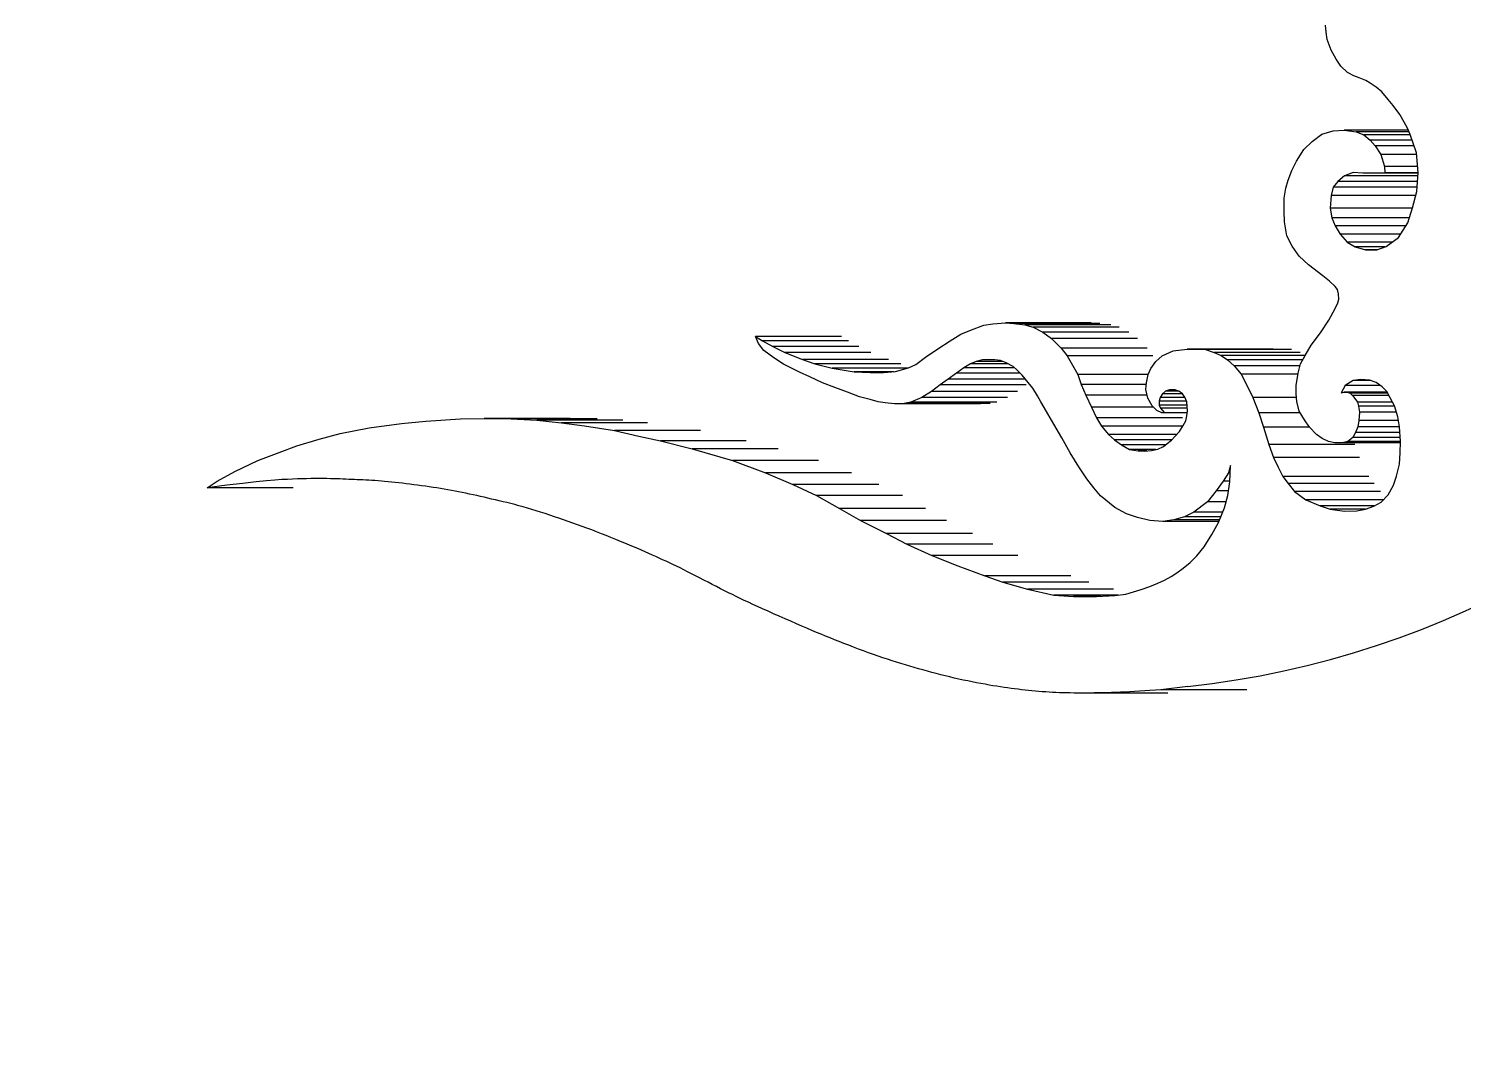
# Model space of a CAD drawing. Header units: inches. Extents: x 17 to 469, y 7 to 301.
# Drawn here: x 347.693 to 348.214, y 105.161 to 105.528 of the extents above; entities that cross this region are included whole.
import ezdxf

# ---------------------------------------------------------------- set-up
doc = ezdxf.new("R2010")
doc.units = ezdxf.units.IN
doc.header["$LTSCALE"] = 14
doc.header["$MEASUREMENT"] = 0
doc.layers.add('Dimension (ANSI)', color=7, linetype='Continuous', lineweight=25)
doc.layers.add('Visible (ANSI)', color=7, linetype='Continuous', lineweight=50)
doc.styles.add('MEMCOR Medium', font='arial.ttf')
doc.dimstyles.new('Default (ANSI)', dxfattribs={"dimscale": 14, "dimtxt": 0.15, "dimasz": 0.098425, "dimexe": 0.125, "dimexo": 0.0625, "dimgap": 0.031496, "dimtad": 0, "dimtih": 1, "dimtoh": 1, "dimdec": 4, "dimrnd": 1e-08, "dimzin": 3, "dimdsep": 46, "dimlunit": 5, "dimtxsty": 'MEMCOR Medium', "dimcen": 0.09, "dimdle": 0.393701, "dimclrd": 256, "dimclre": 256, "dimclrt": 256, "dimadec": 0, "dimazin": 1, "dimtfac": 0.8, "dimtofl": 0, "dimtmove": 0, "dimatfit": 3, "dimfxl": 1, "dimfrac": 1, "dimtolj": 1, "dimtzin": 4, "dimlwd": -1, "dimlwe": -1, "dimarcsym": 0})

# ---------------------------------------------------------------- blocks, each defined once
blk = doc.blocks.new('*D28')
at = {"layer": 'Defpoints', "color": 0, "transparency": 16777216}
for p in [(297.35705, 132.02421), (359.39726, 132.02421), (339.73769, 39.50921)]:
    blk.add_point(p, dxfattribs=at)
at = {"layer": 'Dimension (ANSI)', "transparency": 16777216}
for p, q in [((358.52226, 132.02421), (295.60705, 132.02421)), ((297.35705, 130.64626), (297.35705, 97.37095)), ((297.35705, 40.88716), (297.35705, 83.0532)), ((338.86269, 39.50921), (295.60705, 39.50921))]:
    blk.add_line(p, q, dxfattribs=at)
for points in [[(297.1274, 130.64626), (297.58671, 130.64626), (297.35705, 132.02421)], [(297.1274, 40.88716), (297.58671, 40.88716), (297.35705, 39.50921)]]:
    blk.add_solid(points, dxfattribs=at)
at = {"layer": 'Dimension (ANSI)', "transparency": 16777216, "char_height": 2.1000001, "attachment_point": 5, "style": 'MEMCOR Medium'}
for s, insert in [('\\A1; \\fArial|b0|i0;92{\\H0.8x;\\S1#2;} in', (297.35705, 92.35781)), ('\\A1;[2349.9 mm]{\\P\\fArial|b0|i0;SHIPPING HEIGHT\\P\\fArial|b0|i0;REF.}', (297.35705, 85.19893))]:
    blk.add_mtext(s, dxfattribs=dict(at, insert=insert))

msp = doc.modelspace()

# ---------------------------------------------------------------- linework, layer by layer
at = {"layer": 'Visible (ANSI)', "linetype": 'Continuous', "lineweight": 18}
for p, q in [((348.164865, 105.526479), (348.164604, 105.528912)), ((348.165314, 105.523804), (348.164865, 105.526479)), ((348.166711, 105.519904), (348.165314, 105.523804)), ((348.168535, 105.516584), (348.166711, 105.519904)), ((348.170202, 105.514034), (348.168535, 105.516584)), ((348.172684, 105.511754), (348.170202, 105.514034)), ((348.17493, 105.510501), (348.172684, 105.511754)), ((348.176885, 105.509815), (348.17493, 105.510501)), ((348.179276, 105.508908), (348.176885, 105.509815)), ((348.180925, 105.507903), (348.179276, 105.508908)), ((348.1831, 105.506391), (348.180925, 105.507903)), ((348.185129, 105.504705), (348.1831, 105.506391)), ((348.187467, 105.501994), (348.185129, 105.504705)), ((348.189278, 105.499789), (348.187467, 105.501994)), ((348.191697, 105.496478), (348.189278, 105.499789)), ((348.193291, 105.493756), (348.191697, 105.496478)), ((348.194507, 105.491542), (348.193291, 105.493756)), ((348.159845, 105.486673), (348.163281, 105.489329)), ((348.163281, 105.489329), (348.167457, 105.490602)), ((348.167457, 105.490602), (348.171485, 105.490849)), ((348.194783, 105.490849), (348.171485, 105.490849)), ((348.171485, 105.490849), (348.175844, 105.490265)), ((348.195017, 105.490265), (348.175844, 105.490265)), ((348.175844, 105.490265), (348.178598, 105.489099)), ((348.195474, 105.489099), (348.178598, 105.489099)), ((348.178598, 105.489099), (348.180876, 105.487181)), ((348.195426, 105.489238), (348.194507, 105.491542)), ((348.197678, 105.482587), (348.195426, 105.489238)), ((348.154123, 105.479612), (348.156816, 105.483744)), ((348.156816, 105.483744), (348.159845, 105.486673)), ((348.196123, 105.487181), (348.180876, 105.487181)), ((348.180876, 105.487181), (348.182674, 105.48507)), ((348.196838, 105.48507), (348.182674, 105.48507)), ((348.182674, 105.48507), (348.184725, 105.48194)), ((348.152389, 105.476145), (348.154123, 105.479612)), ((348.197739, 105.48194), (348.184725, 105.48194)), ((348.184725, 105.48194), (348.186109, 105.47766)), ((348.198355, 105.475455), (348.197678, 105.482587)), ((348.150206, 105.469696), (348.151139, 105.472686)), ((348.151139, 105.472686), (348.152389, 105.476145)), ((348.171575, 105.474187), (348.169098, 105.472226)), ((348.174656, 105.47547), (348.171575, 105.474187)), ((348.19826, 105.474187), (348.171575, 105.474187)), ((348.178231, 105.47525), (348.174656, 105.47547)), ((348.178709, 105.47516), (348.178231, 105.47525)), ((348.186222, 105.475275), (348.178709, 105.47516)), ((348.198333, 105.47516), (348.178709, 105.47516)), ((348.198146, 105.47766), (348.186109, 105.47766)), ((348.186109, 105.47766), (348.186222, 105.475275)), ((348.198342, 105.475275), (348.186222, 105.475275)), ((348.197839, 105.468579), (348.198355, 105.475455)), ((348.149645, 105.466142), (348.150206, 105.469696)), ((348.167455, 105.47014), (348.166656, 105.467106)), ((348.169098, 105.472226), (348.167455, 105.47014)), ((348.197956, 105.47014), (348.167455, 105.47014)), ((348.198112, 105.472226), (348.169098, 105.472226)), ((348.19624, 105.462649), (348.197839, 105.468579)), ((348.149573, 105.461307), (348.149645, 105.466142)), ((348.166656, 105.467106), (348.166352, 105.462432)), ((348.196177, 105.462432), (348.166352, 105.462432)), ((348.166352, 105.462432), (348.166987, 105.459008)), ((348.197441, 105.467106), (348.166656, 105.467106)), ((348.194636, 105.45713), (348.19624, 105.462649)), ((348.149744, 105.457501), (348.149573, 105.461307)), ((348.150628, 105.452424), (348.149744, 105.457501)), ((348.195182, 105.459008), (348.166987, 105.459008)), ((348.166987, 105.459008), (348.168212, 105.456005)), ((348.191239, 105.451824), (348.194636, 105.45713)), ((348.152512, 105.448717), (348.150628, 105.452424)), ((348.193915, 105.456005), (348.168212, 105.456005)), ((348.168212, 105.456005), (348.170032, 105.453011)), ((348.191999, 105.453011), (348.170032, 105.453011)), ((348.170032, 105.453011), (348.172565, 105.450165)), ((348.186752, 105.448596), (348.191239, 105.451824)), ((348.155094, 105.445021), (348.152512, 105.448717)), ((348.188933, 105.450165), (348.172565, 105.450165)), ((348.172565, 105.450165), (348.175443, 105.448423)), ((348.18629, 105.448423), (348.175443, 105.448423)), ((348.175443, 105.448423), (348.179146, 105.447381)), ((348.18351, 105.447381), (348.179146, 105.447381)), ((348.179146, 105.447381), (348.183314, 105.447308)), ((348.183314, 105.447308), (348.186752, 105.448596)), ((348.158495, 105.441923), (348.155094, 105.445021)), ((348.163686, 105.437946), (348.158495, 105.441923)), ((348.166122, 105.435932), (348.163686, 105.437946)), ((348.168176, 105.433986), (348.166122, 105.435932)), ((348.169013, 105.432973), (348.168176, 105.433986)), ((348.169412, 105.431368), (348.169013, 105.432973)), ((348.169498, 105.429465), (348.169412, 105.431368)), ((348.165899, 105.421771), (348.168141, 105.426001)), ((348.168141, 105.426001), (348.169132, 105.428141)), ((348.169132, 105.428141), (348.169498, 105.429465)), ((348.040458, 105.419924), (348.043718, 105.420512)), ((348.043718, 105.420512), (348.048303, 105.420762)), ((348.079553, 105.420762), (348.048303, 105.420762)), ((348.048303, 105.420762), (348.051415, 105.42063)), ((348.082665, 105.42063), (348.051415, 105.42063)), ((348.051415, 105.42063), (348.055387, 105.420063)), ((348.162803, 105.417153), (348.165899, 105.421771)), ((347.95854, 105.413294), (347.957516, 105.415885)), ((347.988766, 105.415885), (347.957516, 105.415885)), ((347.957516, 105.415885), (347.960022, 105.414309)), ((348.028214, 105.414267), (348.032073, 105.416748)), ((348.032073, 105.416748), (348.036021, 105.418333)), ((348.036021, 105.418333), (348.040458, 105.419924)), ((348.086637, 105.420063), (348.055387, 105.420063)), ((348.055387, 105.420063), (348.05843, 105.419212)), ((348.08968, 105.419212), (348.05843, 105.419212)), ((348.05843, 105.419212), (348.06195, 105.417382)), ((348.0932, 105.417382), (348.06195, 105.417382)), ((348.06195, 105.417382), (348.065087, 105.415098)), ((348.159401, 105.412648), (348.162803, 105.417153)), ((347.960533, 105.410765), (347.95854, 105.413294)), ((347.991272, 105.414309), (347.960022, 105.414309)), ((347.960022, 105.414309), (347.963779, 105.412213)), ((347.964147, 105.408161), (347.960533, 105.410765)), ((347.995029, 105.412213), (347.963779, 105.412213)), ((347.963779, 105.412213), (347.968159, 105.410037)), ((347.999409, 105.410037), (347.968159, 105.410037)), ((347.968159, 105.410037), (347.974582, 105.407527)), ((348.019339, 105.4083), (348.023736, 105.411417)), ((348.023736, 105.411417), (348.028214, 105.414267)), ((348.096337, 105.415098), (348.065087, 105.415098)), ((348.065087, 105.415098), (348.068548, 105.411652)), ((348.099798, 105.411652), (348.068548, 105.411652)), ((348.068548, 105.411652), (348.07071, 105.408779)), ((348.105343, 105.408881), (348.109247, 105.41069)), ((348.109247, 105.41069), (348.114414, 105.411284)), ((348.145664, 105.411284), (348.114414, 105.411284)), ((348.114414, 105.411284), (348.121018, 105.411076)), ((348.152268, 105.411076), (348.121018, 105.411076)), ((348.121018, 105.411076), (348.12424, 105.410096)), ((348.15549, 105.410096), (348.12424, 105.410096)), ((348.12424, 105.410096), (348.12675, 105.409003)), ((348.157309, 105.408983), (348.159401, 105.412648)), ((347.967717, 105.405754), (347.964147, 105.408161)), ((347.973511, 105.402889), (347.967717, 105.405754)), ((348.005832, 105.407527), (347.974582, 105.407527)), ((347.974582, 105.407527), (347.979033, 105.40598)), ((348.010283, 105.40598), (347.979033, 105.40598)), ((347.979033, 105.40598), (347.98535, 105.404372)), ((348.013059, 105.404436), (348.015767, 105.405644)), ((348.015767, 105.405644), (348.019339, 105.4083)), ((348.035666, 105.405953), (348.033277, 105.404475)), ((348.037661, 105.406821), (348.035666, 105.405953)), ((348.04919, 105.405953), (348.035666, 105.405953)), ((348.040045, 105.407399), (348.037661, 105.406821)), ((348.047247, 105.406821), (348.037661, 105.406821)), ((348.042348, 105.407532), (348.040045, 105.407399)), ((348.044519, 105.407399), (348.040045, 105.407399)), ((348.044397, 105.407416), (348.042348, 105.407532)), ((348.046577, 105.407105), (348.044397, 105.407416)), ((348.048593, 105.406249), (348.046577, 105.407105)), ((348.051102, 105.405004), (348.048593, 105.406249)), ((348.052482, 105.403795), (348.051102, 105.405004)), ((348.10196, 105.408779), (348.07071, 105.408779)), ((348.07071, 105.408779), (348.072693, 105.4054)), ((348.072693, 105.4054), (348.074597, 105.40211)), ((348.101204, 105.40429), (348.103048, 105.406788)), ((348.103048, 105.406788), (348.105343, 105.408881)), ((348.15732, 105.409003), (348.12675, 105.409003)), ((348.12675, 105.409003), (348.128999, 105.407391)), ((348.156433, 105.407391), (348.128999, 105.407391)), ((348.128999, 105.407391), (348.131433, 105.405164)), ((348.155411, 105.405164), (348.131433, 105.405164)), ((348.131433, 105.405164), (348.134054, 105.402117)), ((348.154697, 105.402583), (348.155618, 105.40591)), ((348.155618, 105.40591), (348.157309, 105.408983)), ((347.9772, 105.401222), (347.973511, 105.402889)), ((347.981887, 105.399008), (347.9772, 105.401222)), ((348.012835, 105.404372), (347.98535, 105.404372)), ((347.98535, 105.404372), (347.993375, 105.40306)), ((348.007756, 105.40306), (347.993375, 105.40306)), ((347.993375, 105.40306), (347.999236, 105.40279)), ((348.004206, 105.40279), (347.999236, 105.40279)), ((347.999236, 105.40279), (348.00398, 105.402772)), ((348.00398, 105.402772), (348.008408, 105.403109)), ((348.008408, 105.403109), (348.013059, 105.404436)), ((348.027564, 105.400301), (348.024641, 105.398337)), ((348.030526, 105.402513), (348.027564, 105.400301)), ((348.055623, 105.400301), (348.027564, 105.400301)), ((348.033277, 105.404475), (348.030526, 105.402513)), ((348.053704, 105.402513), (348.030526, 105.402513)), ((348.051706, 105.404475), (348.033277, 105.404475)), ((348.054426, 105.401757), (348.052482, 105.403795)), ((348.056546, 105.39918), (348.054426, 105.401757)), ((348.100205, 105.40211), (348.074597, 105.40211)), ((348.074597, 105.40211), (348.075884, 105.398362)), ((348.099569, 105.399017), (348.100159, 105.40201)), ((348.100159, 105.40201), (348.101204, 105.40429)), ((348.154625, 105.402117), (348.134054, 105.402117)), ((348.134054, 105.402117), (348.136154, 105.39793)), ((348.153999, 105.398072), (348.154697, 105.402583)), ((348.174693, 105.399824), (348.171854, 105.398039)), ((348.177549, 105.400235), (348.174693, 105.399824)), ((348.181165, 105.399824), (348.174693, 105.399824)), ((348.18065, 105.400007), (348.177549, 105.400235)), ((348.183124, 105.399128), (348.18065, 105.400007)), ((347.986302, 105.397352), (347.981887, 105.399008)), ((347.990888, 105.39565), (347.986302, 105.397352)), ((347.995345, 105.393995), (347.990888, 105.39565)), ((348.021468, 105.395925), (348.017894, 105.393651)), ((348.024641, 105.398337), (348.021468, 105.395925)), ((348.052718, 105.395925), (348.021468, 105.395925)), ((348.055891, 105.398337), (348.024641, 105.398337)), ((348.058287, 105.397113), (348.056546, 105.39918)), ((348.059983, 105.394283), (348.058287, 105.397113)), ((348.099527, 105.398362), (348.075884, 105.398362)), ((348.075884, 105.398362), (348.077561, 105.39453)), ((348.099858, 105.39453), (348.077561, 105.39453)), ((348.077561, 105.39453), (348.079555, 105.390165)), ((348.099418, 105.396648), (348.099569, 105.399017)), ((348.100079, 105.393468), (348.099418, 105.396648)), ((348.105428, 105.394998), (348.104519, 105.393695)), ((348.106486, 105.395968), (348.105428, 105.394998)), ((348.112705, 105.394998), (348.105428, 105.394998)), ((348.107987, 105.396495), (348.106486, 105.395968)), ((348.111491, 105.395968), (348.106486, 105.395968)), ((348.109931, 105.396525), (348.107987, 105.396495)), ((348.110021, 105.396495), (348.107987, 105.396495)), ((348.111394, 105.396043), (348.109931, 105.396525)), ((348.112669, 105.395053), (348.111394, 105.396043)), ((348.11351, 105.393776), (348.112669, 105.395053)), ((348.136154, 105.39793), (348.138281, 105.393706)), ((348.153934, 105.395013), (348.153999, 105.398072)), ((348.154266, 105.39219), (348.153934, 105.395013)), ((348.171854, 105.398039), (348.170292, 105.395346)), ((348.170292, 105.395346), (348.171289, 105.395649)), ((348.18703, 105.395649), (348.171289, 105.395649)), ((348.171289, 105.395649), (348.17254, 105.395611)), ((348.184526, 105.398039), (348.171854, 105.398039)), ((348.187052, 105.395611), (348.17254, 105.395611)), ((348.17254, 105.395611), (348.173644, 105.395281)), ((348.187241, 105.395281), (348.173644, 105.395281)), ((348.173644, 105.395281), (348.174454, 105.394428)), ((348.187728, 105.394428), (348.174454, 105.394428)), ((348.174454, 105.394428), (348.175318, 105.393287)), ((348.185208, 105.39751), (348.183124, 105.399128)), ((348.186895, 105.395886), (348.185208, 105.39751)), ((348.188192, 105.393614), (348.186895, 105.395886)), ((347.999124, 105.393019), (347.995345, 105.393995)), ((348.002079, 105.392178), (347.999124, 105.393019)), ((348.004602, 105.391724), (348.002079, 105.392178)), ((348.007976, 105.391431), (348.004602, 105.391724)), ((348.011517, 105.391535), (348.007976, 105.391431)), ((348.039226, 105.391431), (348.007976, 105.391431)), ((348.013988, 105.391966), (348.011517, 105.391535)), ((348.042767, 105.391535), (348.011517, 105.391535)), ((348.017894, 105.393651), (348.013988, 105.391966)), ((348.045238, 105.391966), (348.013988, 105.391966)), ((348.049144, 105.393651), (348.017894, 105.393651)), ((348.061246, 105.392137), (348.059983, 105.394283)), ((348.062379, 105.390037), (348.061246, 105.392137)), ((348.065956, 105.384013), (348.062379, 105.390037)), ((348.102173, 105.390165), (348.079555, 105.390165)), ((348.079555, 105.390165), (348.081467, 105.386247)), ((348.101627, 105.390713), (348.100079, 105.393468)), ((348.103341, 105.38899), (348.101627, 105.390713)), ((348.104195, 105.392344), (348.104163, 105.390886)), ((348.114342, 105.390886), (348.104163, 105.390886)), ((348.104163, 105.390886), (348.10471, 105.389773)), ((348.104519, 105.393695), (348.104195, 105.392344)), ((348.11413, 105.392344), (348.104195, 105.392344)), ((348.113545, 105.393695), (348.104519, 105.393695)), ((348.114403, 105.389773), (348.10471, 105.389773)), ((348.10471, 105.389773), (348.106198, 105.388106)), ((348.114209, 105.392161), (348.11351, 105.393776)), ((348.114373, 105.390593), (348.114209, 105.392161)), ((348.114443, 105.388688), (348.114373, 105.390593)), ((348.154088, 105.393706), (348.138281, 105.393706)), ((348.138281, 105.393706), (348.140396, 105.388182)), ((348.155107, 105.38878), (348.154266, 105.39219)), ((348.175318, 105.393287), (348.176283, 105.391975)), ((348.189062, 105.391975), (348.176283, 105.391975)), ((348.176283, 105.391975), (348.1767, 105.390539)), ((348.189787, 105.390539), (348.1767, 105.390539)), ((348.1767, 105.390539), (348.176975, 105.388351)), ((348.189735, 105.390705), (348.188192, 105.393614)), ((348.190973, 105.386691), (348.189735, 105.390705)), ((347.817144, 105.382728), (347.828806, 105.384282)), ((347.828806, 105.384282), (347.837735, 105.385106)), ((347.837735, 105.385106), (347.850301, 105.385983)), ((347.850301, 105.385983), (347.85888, 105.386114)), ((347.89013, 105.386114), (347.85888, 105.386114)), ((347.85888, 105.386114), (347.868655, 105.385989)), ((347.899905, 105.385989), (347.868655, 105.385989)), ((347.868655, 105.385989), (347.878077, 105.385445)), ((347.909327, 105.385445), (347.878077, 105.385445)), ((347.878077, 105.385445), (347.887027, 105.384482)), ((347.918277, 105.384482), (347.887027, 105.384482)), ((347.887027, 105.384482), (347.895383, 105.383372)), ((348.068812, 105.379094), (348.065956, 105.384013)), ((348.112717, 105.386247), (348.081467, 105.386247)), ((348.081467, 105.386247), (348.08329, 105.383225)), ((348.105136, 105.388092), (348.103341, 105.38899)), ((348.105223, 105.388091), (348.105136, 105.388092)), ((348.106198, 105.388106), (348.105223, 105.388091)), ((348.114398, 105.388091), (348.105223, 105.388091)), ((348.1144, 105.388106), (348.106198, 105.388106)), ((348.112947, 105.383507), (348.113851, 105.385259)), ((348.113851, 105.385259), (348.114317, 105.387004)), ((348.114317, 105.387004), (348.114443, 105.388688)), ((348.155459, 105.388182), (348.140396, 105.388182)), ((348.140396, 105.388182), (348.142152, 105.382858)), ((348.156994, 105.385578), (348.155107, 105.38878)), ((348.158875, 105.382952), (348.156994, 105.385578)), ((348.17681, 105.38529), (348.176385, 105.383091)), ((348.176975, 105.388351), (348.17681, 105.38529)), ((348.191202, 105.38529), (348.17681, 105.38529)), ((348.190461, 105.388351), (348.176975, 105.388351)), ((348.191571, 105.383034), (348.190973, 105.386691)), ((347.798956, 105.3786), (347.80656, 105.380642)), ((347.80656, 105.380642), (347.817144, 105.382728)), ((347.895383, 105.383372), (347.90631, 105.381735)), ((347.93756, 105.381735), (347.90631, 105.381735)), ((347.90631, 105.381735), (347.915154, 105.37967)), ((347.915154, 105.37967), (347.92292, 105.378001)), ((348.071811, 105.373547), (348.068812, 105.379094)), ((348.112777, 105.383225), (348.08329, 105.383225)), ((348.08329, 105.383225), (348.085812, 105.380303)), ((348.110714, 105.380303), (348.085812, 105.380303)), ((348.085812, 105.380303), (348.087935, 105.378272)), ((348.108634, 105.378171), (348.110076, 105.379594)), ((348.110076, 105.379594), (348.111612, 105.3813)), ((348.111612, 105.3813), (348.112947, 105.383507)), ((348.158962, 105.382858), (348.142152, 105.382858)), ((348.142152, 105.382858), (348.144029, 105.376596)), ((348.161356, 105.380278), (348.158875, 105.382952)), ((348.16343, 105.378796), (348.161356, 105.380278)), ((348.165693, 105.377677), (348.16343, 105.378796)), ((348.17458, 105.37914), (348.172746, 105.377669)), ((348.175559, 105.380943), (348.17458, 105.37914)), ((348.191791, 105.37914), (348.17458, 105.37914)), ((348.176385, 105.383091), (348.175559, 105.380943)), ((348.191689, 105.380943), (348.175559, 105.380943)), ((348.191562, 105.383091), (348.176385, 105.383091)), ((348.191871, 105.377722), (348.191571, 105.383034)), ((347.776638, 105.370835), (347.784352, 105.373702)), ((347.784352, 105.373702), (347.79076, 105.376138)), ((347.79076, 105.376138), (347.798956, 105.3786)), ((347.95417, 105.378001), (347.92292, 105.378001)), ((347.92292, 105.378001), (347.934515, 105.375016)), ((347.965765, 105.375016), (347.934515, 105.375016)), ((347.934515, 105.375016), (347.949103, 105.370839)), ((348.108737, 105.378272), (348.087935, 105.378272)), ((348.087935, 105.378272), (348.090574, 105.376437)), ((348.10642, 105.376437), (348.090574, 105.376437)), ((348.090574, 105.376437), (348.09346, 105.374799)), ((348.103006, 105.374799), (348.09346, 105.374799)), ((348.09346, 105.374799), (348.096625, 105.374286)), ((348.099741, 105.374286), (348.096625, 105.374286)), ((348.096625, 105.374286), (348.098716, 105.374206)), ((348.098716, 105.374206), (348.101387, 105.374415)), ((348.101387, 105.374415), (348.103665, 105.374955)), ((348.103665, 105.374955), (348.105744, 105.375884)), ((348.105744, 105.375884), (348.107141, 105.377026)), ((348.107141, 105.377026), (348.108634, 105.378171)), ((348.175279, 105.376596), (348.144029, 105.376596)), ((348.144029, 105.376596), (348.145752, 105.371856)), ((348.1681, 105.377194), (348.165693, 105.377677)), ((348.170651, 105.377176), (348.1681, 105.377194)), ((348.172746, 105.377669), (348.170651, 105.377176)), ((348.191866, 105.377176), (348.170651, 105.377176)), ((348.19187, 105.377669), (348.172746, 105.377669)), ((348.191488, 105.369431), (348.191839, 105.373597)), ((348.191839, 105.373597), (348.191871, 105.377722)), ((347.768304, 105.366842), (347.776638, 105.370835)), ((347.980353, 105.370839), (347.949103, 105.370839)), ((347.949103, 105.370839), (347.961117, 105.366309)), ((348.074951, 105.368454), (348.071811, 105.373547)), ((348.077937, 105.364089), (348.074951, 105.368454)), ((348.130125, 105.368993), (348.129402, 105.366376)), ((348.129941, 105.363046), (348.130125, 105.368993)), ((348.177002, 105.371856), (348.145752, 105.371856)), ((348.145752, 105.371856), (348.14746, 105.368399)), ((348.14746, 105.368399), (348.149167, 105.365034)), ((348.190425, 105.365106), (348.191488, 105.369431)), ((347.758242, 105.360913), (347.761909, 105.363307)), ((347.761909, 105.363307), (347.768304, 105.366842)), ((347.779804, 105.363414), (347.775991, 105.363033)), ((347.78286, 105.363678), (347.779804, 105.363414)), ((347.785335, 105.363851), (347.78286, 105.363678)), ((347.787405, 105.36396), (347.785335, 105.363851)), ((347.789247, 105.364033), (347.787405, 105.36396)), ((347.791007, 105.364091), (347.789247, 105.364033)), ((347.792713, 105.36414), (347.791007, 105.364091)), ((347.794364, 105.364178), (347.792713, 105.36414)), ((347.795957, 105.364207), (347.794364, 105.364178)), ((347.79749, 105.364226), (347.795957, 105.364207)), ((347.798962, 105.364235), (347.79749, 105.364226)), ((347.80037, 105.364234), (347.798962, 105.364235)), ((347.801713, 105.364223), (347.80037, 105.364234)), ((347.80299, 105.364203), (347.801713, 105.364223)), ((347.804208, 105.364174), (347.80299, 105.364203)), ((347.805374, 105.364138), (347.804208, 105.364174)), ((347.806497, 105.364097), (347.805374, 105.364138)), ((347.807586, 105.364052), (347.806497, 105.364097)), ((347.808647, 105.364006), (347.807586, 105.364052)), ((347.80969, 105.363959), (347.808647, 105.364006)), ((347.810722, 105.363914), (347.80969, 105.363959)), ((347.81175, 105.36387), (347.810722, 105.363914)), ((347.81278, 105.363829), (347.81175, 105.36387)), ((347.813815, 105.363786), (347.81278, 105.363829)), ((347.814859, 105.363741), (347.813815, 105.363786)), ((347.815916, 105.363692), (347.814859, 105.363741)), ((347.81699, 105.363636), (347.815916, 105.363692)), ((347.818085, 105.363573), (347.81699, 105.363636)), ((347.819205, 105.3635), (347.818085, 105.363573)), ((347.820353, 105.363416), (347.819205, 105.3635)), ((347.821529, 105.36332), (347.820353, 105.363416)), ((347.822733, 105.363214), (347.821529, 105.36332)), ((347.823965, 105.363097), (347.822733, 105.363214)), ((347.992367, 105.366309), (347.961117, 105.366309)), ((347.961117, 105.366309), (347.971058, 105.362062)), ((348.080501, 105.36082), (348.077937, 105.364089)), ((348.127501, 105.363307), (348.12496, 105.359731)), ((348.129402, 105.366376), (348.127501, 105.363307)), ((348.129949, 105.363307), (348.127501, 105.363307)), ((348.130044, 105.366376), (348.129402, 105.366376)), ((348.180417, 105.365034), (348.149167, 105.365034)), ((348.149167, 105.365034), (348.151103, 105.362497)), ((348.18935, 105.361882), (348.190425, 105.365106)), ((347.765386, 105.361809), (347.758242, 105.360913)), ((347.789492, 105.360913), (347.758242, 105.360913)), ((347.771244, 105.362507), (347.765386, 105.361809)), ((347.775991, 105.363033), (347.771244, 105.362507)), ((347.825224, 105.36297), (347.823965, 105.363097)), ((347.82651, 105.362834), (347.825224, 105.36297)), ((347.827823, 105.362688), (347.82651, 105.362834)), ((347.829163, 105.362533), (347.827823, 105.362688)), ((347.830528, 105.36237), (347.829163, 105.362533)), ((347.831912, 105.362199), (347.830528, 105.36237)), ((347.833312, 105.36202), (347.831912, 105.362199)), ((347.834719, 105.361835), (347.833312, 105.36202)), ((347.83613, 105.361644), (347.834719, 105.361835)), ((347.837537, 105.361448), (347.83613, 105.361644)), ((347.838935, 105.361247), (347.837537, 105.361448)), ((347.840319, 105.361042), (347.838935, 105.361247)), ((347.841683, 105.360833), (347.840319, 105.361042)), ((347.843029, 105.36062), (347.841683, 105.360833)), ((347.844362, 105.360402), (347.843029, 105.36062)), ((347.845683, 105.360177), (347.844362, 105.360402)), ((347.846997, 105.359944), (347.845683, 105.360177)), ((347.848306, 105.359703), (347.846997, 105.359944)), ((347.849614, 105.359452), (347.848306, 105.359703)), ((347.850924, 105.35919), (347.849614, 105.359452)), ((347.852239, 105.358917), (347.850924, 105.35919)), ((347.85356, 105.358633), (347.852239, 105.358917)), ((347.854886, 105.35834), (347.85356, 105.358633)), ((347.856219, 105.35804), (347.854886, 105.35834)), ((347.857558, 105.357735), (347.856219, 105.35804)), ((348.002308, 105.362062), (347.971058, 105.362062)), ((347.971058, 105.362062), (347.979685, 105.358069)), ((348.010935, 105.358069), (347.979685, 105.358069)), ((347.979685, 105.358069), (347.988082, 105.353385)), ((348.082923, 105.358021), (348.080501, 105.36082)), ((348.088086, 105.353727), (348.082923, 105.358021)), ((348.12496, 105.359731), (348.121724, 105.355834)), ((348.129421, 105.359731), (348.12496, 105.359731)), ((348.128008, 105.3536), (348.129158, 105.358049)), ((348.129158, 105.358049), (348.129941, 105.363046)), ((348.182353, 105.362497), (348.151103, 105.362497)), ((348.151103, 105.362497), (348.153441, 105.359599)), ((348.184691, 105.359599), (348.153441, 105.359599)), ((348.153441, 105.359599), (348.15755, 105.356538)), ((348.184892, 105.355673), (348.187404, 105.358369)), ((348.187404, 105.358369), (348.18935, 105.361882)), ((347.858905, 105.357424), (347.857558, 105.357735)), ((347.860258, 105.357111), (347.858905, 105.357424)), ((347.861619, 105.356797), (347.860258, 105.357111)), ((347.862988, 105.356481), (347.861619, 105.356797)), ((347.864369, 105.356162), (347.862988, 105.356481)), ((347.865763, 105.355836), (347.864369, 105.356162)), ((347.867175, 105.355499), (347.865763, 105.355836)), ((347.868609, 105.355147), (347.867175, 105.355499)), ((347.870066, 105.354777), (347.868609, 105.355147)), ((347.871551, 105.354385), (347.870066, 105.354777)), ((347.873067, 105.353967), (347.871551, 105.354385)), ((347.874616, 105.353521), (347.873067, 105.353967)), ((347.876195, 105.353048), (347.874616, 105.353521)), ((347.8778, 105.352551), (347.876195, 105.353048)), ((348.019332, 105.353385), (347.988082, 105.353385)), ((347.988082, 105.353385), (347.995641, 105.348963)), ((348.092334, 105.351409), (348.088086, 105.353727)), ((348.121724, 105.355834), (348.116853, 105.352094)), ((348.128586, 105.355834), (348.121724, 105.355834)), ((348.125793, 105.348337), (348.128008, 105.3536)), ((348.185698, 105.356538), (348.15755, 105.356538)), ((348.15755, 105.356538), (348.16266, 105.354324)), ((348.182336, 105.354324), (348.16266, 105.354324)), ((348.16266, 105.354324), (348.166409, 105.353098)), ((348.179136, 105.353098), (348.166409, 105.353098)), ((348.166409, 105.353098), (348.171581, 105.352444)), ((348.17603, 105.352512), (348.179201, 105.353111)), ((348.179201, 105.353111), (348.182207, 105.354257)), ((348.182207, 105.354257), (348.184892, 105.355673)), ((347.879427, 105.352034), (347.8778, 105.352551)), ((347.881073, 105.3515), (347.879427, 105.352034)), ((347.882734, 105.35095), (347.881073, 105.3515)), ((347.884404, 105.350389), (347.882734, 105.35095)), ((347.886082, 105.349819), (347.884404, 105.350389)), ((347.887763, 105.349242), (347.886082, 105.349819)), ((347.889448, 105.348657), (347.887763, 105.349242)), ((347.891139, 105.348064), (347.889448, 105.348657)), ((347.892836, 105.34746), (347.891139, 105.348064)), ((348.026891, 105.348963), (347.995641, 105.348963)), ((347.995641, 105.348963), (348.005169, 105.344267)), ((348.09633, 105.350042), (348.092334, 105.351409)), ((348.10086, 105.348995), (348.09633, 105.350042)), ((348.105597, 105.348633), (348.10086, 105.348995)), ((348.109518, 105.349189), (348.105597, 105.348633)), ((348.125918, 105.348633), (348.105597, 105.348633)), ((348.113431, 105.350304), (348.109518, 105.349189)), ((348.126152, 105.349189), (348.109518, 105.349189)), ((348.116853, 105.352094), (348.113431, 105.350304)), ((348.126621, 105.350304), (348.113431, 105.350304)), ((348.127374, 105.352094), (348.116853, 105.352094)), ((348.123397, 105.343899), (348.125793, 105.348337)), ((348.171581, 105.352444), (348.17603, 105.352512)), ((347.894543, 105.346843), (347.892836, 105.34746)), ((347.896259, 105.346212), (347.894543, 105.346843)), ((347.897987, 105.345566), (347.896259, 105.346212)), ((347.899728, 105.344903), (347.897987, 105.345566)), ((347.90148, 105.344223), (347.899728, 105.344903)), ((347.903237, 105.343529), (347.90148, 105.344223)), ((347.904985, 105.342828), (347.903237, 105.343529)), ((347.906715, 105.342125), (347.904985, 105.342828)), ((348.036419, 105.344267), (348.005169, 105.344267)), ((348.005169, 105.344267), (348.012484, 105.340391)), ((348.120576, 105.339423), (348.123397, 105.343899)), ((347.908415, 105.341427), (347.906715, 105.342125)), ((347.910073, 105.340738), (347.908415, 105.341427)), ((347.91168, 105.340064), (347.910073, 105.340738)), ((347.913224, 105.339412), (347.91168, 105.340064)), ((347.914696, 105.338785), (347.913224, 105.339412)), ((347.916105, 105.33818), (347.914696, 105.338785)), ((347.917459, 105.337593), (347.916105, 105.33818)), ((347.918769, 105.337019), (347.917459, 105.337593)), ((348.043734, 105.340391), (348.012484, 105.340391)), ((348.012484, 105.340391), (348.021589, 105.336268)), ((348.117917, 105.336225), (348.120576, 105.339423)), ((347.920044, 105.336454), (347.918769, 105.337019)), ((347.921295, 105.335894), (347.920044, 105.336454)), ((347.922531, 105.335333), (347.921295, 105.335894)), ((347.923763, 105.334769), (347.922531, 105.335333)), ((347.924999, 105.334195), (347.923763, 105.334769)), ((347.926246, 105.33361), (347.924999, 105.334195)), ((347.927508, 105.33301), (347.926246, 105.33361)), ((347.928791, 105.332392), (347.927508, 105.33301)), ((347.930101, 105.331754), (347.928791, 105.332392)), ((348.052839, 105.336268), (348.021589, 105.336268)), ((348.021589, 105.336268), (348.031047, 105.332563)), ((348.031047, 105.332563), (348.040908, 105.328843)), ((348.11291, 105.331699), (348.115417, 105.333699)), ((348.115417, 105.333699), (348.117917, 105.336225)), ((347.931442, 105.331092), (347.930101, 105.331754)), ((347.93282, 105.330404), (347.931442, 105.331092)), ((347.934239, 105.329687), (347.93282, 105.330404)), ((347.935703, 105.328939), (347.934239, 105.329687)), ((347.937202, 105.328167), (347.935703, 105.328939)), ((347.938725, 105.327379), (347.937202, 105.328167)), ((347.94026, 105.326582), (347.938725, 105.327379)), ((348.072158, 105.328843), (348.040908, 105.328843)), ((348.040908, 105.328843), (348.047414, 105.326622)), ((348.103673, 105.326192), (348.106115, 105.327378)), ((348.106115, 105.327378), (348.108621, 105.328717)), ((348.108621, 105.328717), (348.110607, 105.330037)), ((348.110607, 105.330037), (348.11291, 105.331699)), ((347.941794, 105.325786), (347.94026, 105.326582)), ((347.943317, 105.324998), (347.941794, 105.325786)), ((347.944816, 105.324226), (347.943317, 105.324998)), ((347.94628, 105.323478), (347.944816, 105.324226)), ((347.947703, 105.322759), (347.94628, 105.323478)), ((347.949101, 105.322062), (347.947703, 105.322759)), ((347.950497, 105.321376), (347.949101, 105.322062)), ((348.078664, 105.326622), (348.047414, 105.326622)), ((348.047414, 105.326622), (348.056382, 105.324096)), ((348.087632, 105.324096), (348.056382, 105.324096)), ((348.056382, 105.324096), (348.065941, 105.321922)), ((348.08948, 105.321922), (348.065941, 105.321922)), ((348.065941, 105.321922), (348.073094, 105.321446)), ((348.081382, 105.321358), (348.088082, 105.321729)), ((348.088082, 105.321729), (348.092148, 105.32229)), ((348.092148, 105.32229), (348.097669, 105.323932)), ((348.097669, 105.323932), (348.100822, 105.325055)), ((348.100822, 105.325055), (348.103673, 105.326192)), ((347.951914, 105.320691), (347.950497, 105.321376)), ((347.953374, 105.319995), (347.951914, 105.320691)), ((347.9549, 105.319279), (347.953374, 105.319995)), ((347.956515, 105.318532), (347.9549, 105.319279)), ((347.958241, 105.317744), (347.956515, 105.318532)), ((347.960093, 105.316906), (347.958241, 105.317744)), ((347.962049, 105.31603), (347.960093, 105.316906)), ((348.082974, 105.321446), (348.073094, 105.321446)), ((348.073094, 105.321446), (348.081382, 105.321358)), ((347.964079, 105.315126), (347.962049, 105.31603)), ((347.966155, 105.314209), (347.964079, 105.315126)), ((347.968246, 105.31329), (347.966155, 105.314209)), ((347.970323, 105.312383), (347.968246, 105.31329)), ((347.972357, 105.3115), (347.970323, 105.312383)), ((347.974318, 105.310654), (347.972357, 105.3115)), ((347.976184, 105.309855), (347.974318, 105.310654)), ((347.977966, 105.309097), (347.976184, 105.309855)), ((347.979682, 105.308374), (347.977966, 105.309097)), ((347.981352, 105.307678), (347.979682, 105.308374)), ((347.982994, 105.307001), (347.981352, 105.307678)), ((347.984627, 105.306335), (347.982994, 105.307001)), ((347.98627, 105.305674), (347.984627, 105.306335)), ((347.98794, 105.305009), (347.98627, 105.305674)), ((347.989653, 105.304335), (347.98794, 105.305009)), ((347.991402, 105.303655), (347.989653, 105.304335)), ((347.993177, 105.302973), (347.991402, 105.303655)), ((347.994968, 105.302296), (347.993177, 105.302973)), ((347.996763, 105.301627), (347.994968, 105.302296)), ((347.998554, 105.300973), (347.996763, 105.301627)), ((348.000328, 105.300338), (347.998554, 105.300973)), ((348.002076, 105.299727), (348.000328, 105.300338)), ((348.00379, 105.299145), (348.002076, 105.299727)), ((348.005473, 105.298588), (348.00379, 105.299145)), ((348.007128, 105.298055), (348.005473, 105.298588)), ((348.008761, 105.297542), (348.007128, 105.298055)), ((348.010377, 105.297046), (348.008761, 105.297542)), ((348.01198, 105.296563), (348.010377, 105.297046)), ((348.013576, 105.296092), (348.01198, 105.296563)), ((348.015169, 105.295628), (348.013576, 105.296092)), ((348.016764, 105.295169), (348.015169, 105.295628)), ((348.018361, 105.294715), (348.016764, 105.295169)), ((348.019963, 105.294268), (348.018361, 105.294715)), ((348.021571, 105.293829), (348.019963, 105.294268)), ((348.023184, 105.293398), (348.021571, 105.293829)), ((348.024805, 105.292977), (348.023184, 105.293398)), ((348.026435, 105.292566), (348.024805, 105.292977)), ((348.028074, 105.292167), (348.026435, 105.292566)), ((348.029723, 105.291781), (348.028074, 105.292167)), ((348.031374, 105.291408), (348.029723, 105.291781)), ((348.03302, 105.291049), (348.031374, 105.291408)), ((348.034655, 105.290705), (348.03302, 105.291049)), ((348.036269, 105.290377), (348.034655, 105.290705)), ((348.037855, 105.290065), (348.036269, 105.290377)), ((348.039406, 105.289771), (348.037855, 105.290065)), ((348.040915, 105.289494), (348.039406, 105.289771)), ((348.042374, 105.289236), (348.040915, 105.289494)), ((348.043789, 105.288995), (348.042374, 105.289236)), ((348.045165, 105.288769), (348.043789, 105.288995)), ((348.046509, 105.288558), (348.045165, 105.288769)), ((348.047826, 105.288361), (348.046509, 105.288558)), ((348.049122, 105.288174), (348.047826, 105.288361)), ((348.050403, 105.287998), (348.049122, 105.288174)), ((348.051676, 105.287831), (348.050403, 105.287998)), ((348.052945, 105.287671), (348.051676, 105.287831)), ((348.054212, 105.287519), (348.052945, 105.287671)), ((348.055474, 105.287375), (348.054212, 105.287519)), ((348.056734, 105.287239), (348.055474, 105.287375)), ((348.057989, 105.287112), (348.056734, 105.287239)), ((348.05924, 105.286995), (348.057989, 105.287112)), ((348.060487, 105.286887), (348.05924, 105.286995)), ((348.061728, 105.286788), (348.060487, 105.286887)), ((348.062966, 105.2867), (348.061728, 105.286788)), ((348.064203, 105.286622), (348.062966, 105.2867)), ((348.065445, 105.286553), (348.064203, 105.286622)), ((348.066696, 105.286494), (348.065445, 105.286553)), ((348.067963, 105.286444), (348.066696, 105.286494)), ((348.069249, 105.286403), (348.067963, 105.286444)), ((348.070561, 105.28637), (348.069249, 105.286403)), ((348.071902, 105.286345), (348.070561, 105.28637)), ((348.073277, 105.286328), (348.071902, 105.286345)), ((348.074685, 105.286319), (348.073277, 105.286328)), ((348.076123, 105.286317), (348.074685, 105.286319)), ((348.077589, 105.286323), (348.076123, 105.286317)), ((348.107373, 105.286317), (348.076123, 105.286317)), ((348.07908, 105.286335), (348.077589, 105.286323)), ((348.080595, 105.286354), (348.07908, 105.286335)), ((348.08213, 105.28638), (348.080595, 105.286354)), ((348.083684, 105.286412), (348.08213, 105.28638)), ((348.085254, 105.286451), (348.083684, 105.286412)), ((348.086846, 105.286497), (348.085254, 105.286451)), ((348.088463, 105.28655), (348.086846, 105.286497)), ((348.09011, 105.286612), (348.088463, 105.28655)), ((348.091792, 105.286684), (348.09011, 105.286612)), ((348.093513, 105.286766), (348.091792, 105.286684)), ((348.095278, 105.286858), (348.093513, 105.286766)), ((348.097093, 105.286963), (348.095278, 105.286858)), ((348.098958, 105.28708), (348.097093, 105.286963)), ((348.10087, 105.28721), (348.098958, 105.28708)), ((348.102818, 105.287353), (348.10087, 105.28721)), ((348.104796, 105.28751), (348.102818, 105.287353)), ((348.114663, 105.288705), (348.104796, 105.28751)), ((348.136046, 105.28751), (348.104796, 105.28751))]:
    msp.add_line(p, q, dxfattribs=at)
for centre, major_axis, start_param, end_param in [((348.080277, 105.716285), (0, 0.42942), 3.2341876, 6.1529824), ((345.168266, 102.821676), (0, 2.8125), 3.6175293, 8.9488413), ((345.262016, 102.821676), (0, 2.8125), 3.6175293, 6.2831853)]:
    msp.add_ellipse(centre, major_axis=major_axis, ratio=0.8660254, start_param=start_param, end_param=end_param, dxfattribs=at)

# ---------------------------------------------------------------- dimensions: what is measured, and where the dimension line sits
at = {"layer": 'Dimension (ANSI)'}
dim = msp.add_linear_dim(base=(297.357054, 132.024211), p1=(339.737689, 39.509211), p2=(359.397256, 132.024211), angle=90, text=' \\fArial|b0|i0;<> in\\X[2349.9 mm]{\\P\\fArial|b0|i0;SHIPPING HEIGHT\\P\\fArial|b0|i0;REF.}', dimstyle='Default (ANSI)', override={"dimgap": 0.031496, "dimdec": 4, "dimpost": '', "dimtol": 0, "dimlim": 0, "dimtp": 0, "dimtm": 0, "dimtdec": 2, "dimatfit": 1}, dxfattribs=at)
dim.commit()
dim.dimension.update_dxf_attribs({"geometry": '*D28', "text_midpoint": (297.357054, 90.212079), "dimtype": 160})

doc.saveas('drawing.dxf')
